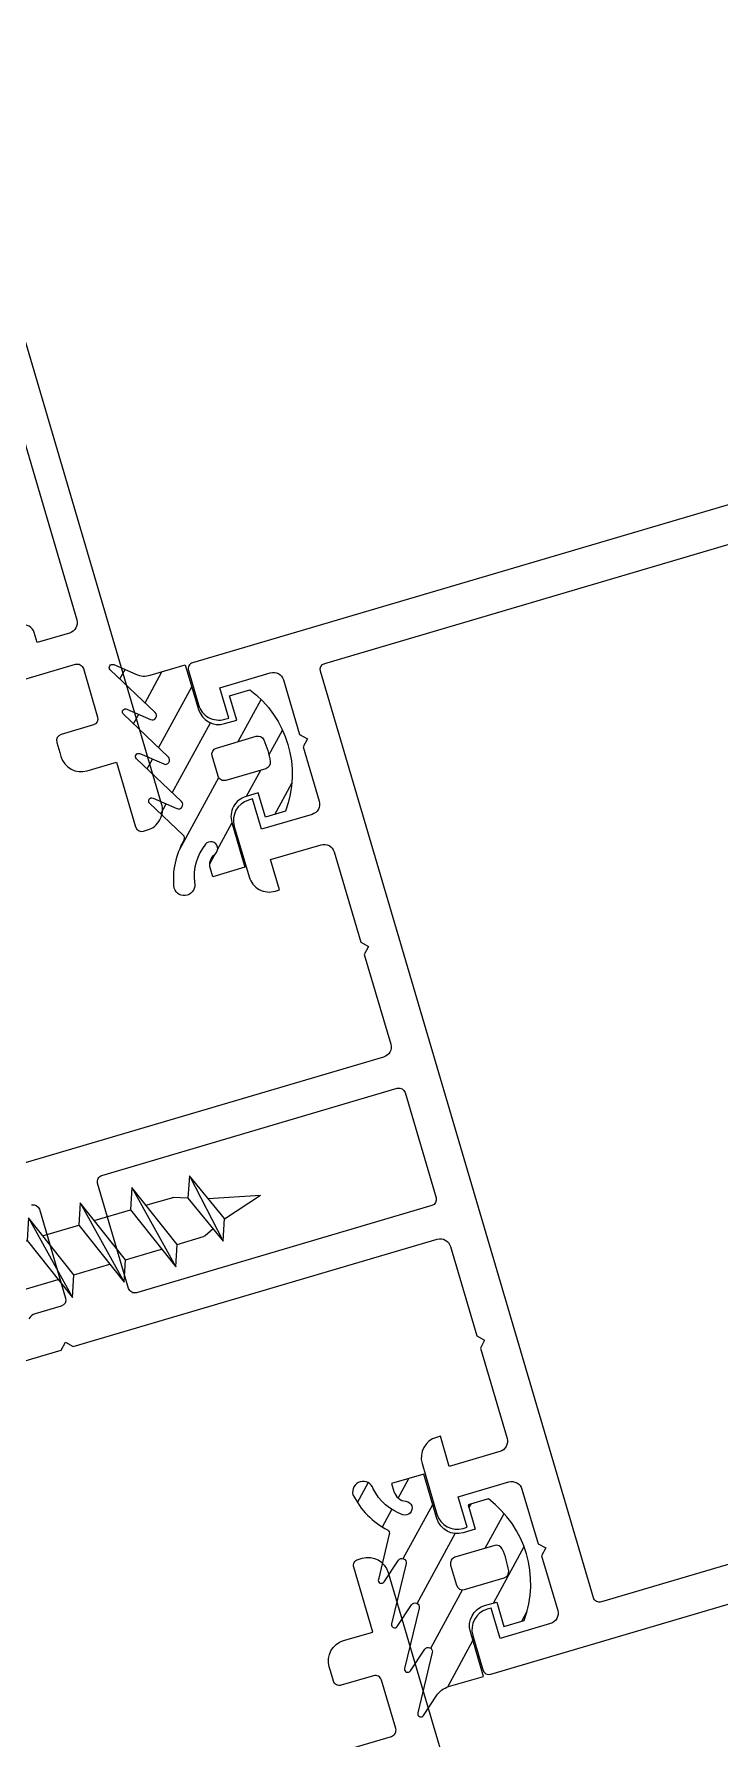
# Model space of a CAD drawing. Header units: millimetres. Extents: x 62878 to 70819, y -67946 to -61850.
# Drawn here: x 64280.78 to 64284.04, y -65963.1 to -65955.02 of the extents above; entities that cross this region are included whole.
import ezdxf

# ---------------------------------------------------------------- set-up
doc = ezdxf.new("R2010")
doc.units = ezdxf.units.MM
doc.layers.add('DOGRAMA', color=171, linetype='Continuous', lineweight=0)
pattern_1 = [(61.42665841833924, (64320.95698885302, -66063.62633634737), (0.1394151397588898, -0.07592747398675415), [])]

# ---------------------------------------------------------------- blocks, each defined once
blk = doc.blocks.new('a2we')
at = {"lineweight": 5, "ltscale": 0.5}
for p, q in [((-196.0144480926461, -415.2868589025547), (-196.5925912144022, -417.2488821181558)), ((-196.0144480926461, -415.2868589025547), (-195.4639709594615, -417.7110762494052)), ((-197.5747968978259, -417.6063757508618), (-196.5747276986959, -417.2423803302317)), ((-194.1582851917165, -418.2620245979042), (-197.5747968978259, -417.6063757508618)), ((-195.1583543907882, -418.6260200186506), (-197.5747968978259, -417.6063757508618)), ((-196.8896500078097, -417.895480952812), (-197.0961171580722, -418.3448917148726)), ((-196.5747276986959, -417.2423803302317), (-194.1582851917165, -418.2620245979042)), ((-197.1143788935161, -419.7428166739272), (-197.1143788935161, -418.4283854465556)), ((-194.1582851917165, -418.2620245979042), (-195.1583543907882, -418.6260200186506)), ((-195.1583543907882, -418.6260200186506), (-194.9264251741961, -419.2953524503964)), ((-194.9154016761394, -420.634479622855), (-194.9154016761394, -419.3608343693425)), ((-198.1144480926461, -420.1068120946153), (-197.1143788935161, -419.7428166739268)), ((-194.9154016761721, -421.4039929561312), (-198.1144480926461, -420.1068120946153)), ((-193.9153324771005, -421.0399975355008), (-198.1144480926461, -420.1068120946153)), ((-197.1143788935161, -419.7428166739268), (-193.9153324771005, -421.0399975355008)), ((-197.1143788935161, -419.7428166739268), (-193.9153324771005, -421.0399975355008)), ((-197.1143788935161, -422.2969096404012), (-197.1143788935162, -420.512330007273)), ((-193.9153324771005, -421.0399975355008), (-194.9154016761721, -421.4039929561312)), ((-194.9154016761721, -423.1885725893157), (-194.9154016761721, -421.4039929561312)), ((-198.1144480926461, -422.6609050610894), (-197.1143788935161, -422.2969096404012)), ((-194.9154016761721, -423.9580859226053), (-198.1144480926461, -422.6609050610894)), ((-193.9153324771005, -423.594090501975), (-198.1144480926461, -422.6609050610894)), ((-197.1143788935161, -422.2969096404012), (-193.9153324771005, -423.594090501975)), ((-197.1143788935161, -422.2969096404012), (-193.9153324771005, -423.594090501975)), ((-197.1143788935161, -424.8510026068752), (-197.1143788935162, -423.0664229737469)), ((-193.9153324771005, -423.594090501975), (-194.9154016761721, -423.9580859226053)), ((-194.9154016761721, -425.7426655557898), (-194.9154016761721, -423.9580859226053)), ((-198.1144480926461, -425.2149980275636), (-197.1143788935161, -424.8510026068752)), ((-197.1143788935161, -424.8510026068752), (-193.9153324771005, -426.1481834684492)), ((-197.1143788935161, -424.8510026068752), (-193.9153324771005, -426.1481834684492)), ((-194.9154016761721, -426.5121788890793), (-198.1144480926461, -425.2149980275636)), ((-193.9153324771005, -426.1481834684492), (-198.1144480926461, -425.2149980275636)), ((-197.1143788935161, -427.3050955733496), (-197.1143788935162, -425.6205159402211)), ((-193.9153324771005, -426.1481834684492), (-194.9154016761721, -426.5121788890793)), ((-194.9154016761721, -428.1967585222638), (-194.9154016761721, -426.5121788890793)), ((-198.1144480926461, -427.669090994038), (-197.1143788935161, -427.3050955733496)), ((-197.1143788935161, -427.3050955733496), (-193.9153324771005, -428.6022764349236)), ((-197.1143788935161, -427.3050955733496), (-193.9153324771005, -428.6022764349236)), ((-194.9154016761721, -428.9662718555534), (-198.1144480926461, -427.669090994038)), ((-193.9153324771005, -428.6022764349236), (-198.1144480926461, -427.669090994038)), ((-197.1143788935161, -429.5591885398237), (-197.1143788935161, -428.0237477951896)), ((-193.9153324771005, -428.6022764349236), (-194.9154016761721, -428.9662718555534)), ((-194.9154016761721, -430.450851488738), (-194.9154016761721, -428.9662718555534)), ((-198.1144480926461, -429.9231839605702), (-197.1143788935161, -429.5591885398237)), ((-194.9154016761721, -431.2203648220857), (-198.1144480926461, -429.9231839605702)), ((-193.9153324771005, -430.8563694013976), (-198.1144480926461, -429.9231839605702)), ((-197.1143788935161, -429.5591885398237), (-193.9153324771005, -430.8563694013976)), ((-197.1143788935161, -429.5591885398237), (-193.9153324771005, -430.8563694013976)), ((-197.1143788935161, -431.8132815063559), (-197.1143788935161, -430.2778407616635)), ((-193.9153324771005, -430.8563694013976), (-194.9154016761721, -431.2203648220857)), ((-194.9154016761721, -432.7049444552304), (-194.9154016761721, -431.2203648220857)), ((-198.1144480926461, -432.177276926986), (-197.1143788935161, -431.8132815063559)), ((-194.9154016761721, -433.4744577885599), (-198.1144480926461, -432.177276926986)), ((-193.9153324771005, -433.1104623678716), (-198.1144480926461, -432.177276926986)), ((-197.1143788935161, -431.8132815063559), (-193.9153324771005, -433.1104623678716)), ((-197.1143788935161, -431.8132815063559), (-193.9153324771005, -433.1104623678716)), ((-197.1143788935161, -434.0673744728301), (-197.1143788935161, -432.5319337281958)), ((-193.9153324771005, -433.1104623678716), (-194.9154016761721, -433.4744577885599)), ((-198.1144480926461, -434.4313698935184), (-197.1143788935161, -434.0673744728301)), ((-197.1143788935161, -434.0673744728301), (-193.9153324771005, -435.364555334404)), ((-197.1143788935161, -434.0673744728301), (-193.9153324771005, -435.364555334404)), ((-194.9154016761721, -434.9590374217446), (-194.9154016761721, -433.4744577885599)), ((-194.9154016761721, -435.7285507550341), (-198.1144480926461, -434.4313698935184)), ((-193.9153324771005, -435.364555334404), (-198.1144480926461, -434.4313698935184)), ((-197.1143788935161, -436.3642339800811), (-197.1143788935161, -434.7860266946118)), ((-193.9153324771005, -435.364555334404), (-194.9154016761721, -435.7285507550341)), ((-198.1144480926461, -436.7282294008277), (-197.1143788935161, -436.3642339800811)), ((-197.1143788935161, -436.3642339800811), (-193.9153324771005, -437.6614148416551)), ((-197.1143788935161, -436.3642339800811), (-193.9153324771005, -437.6614148416551)), ((-194.9154016761721, -437.2558969289955), (-194.9154016761721, -435.7285507550341)), ((-194.9154016761721, -438.0254102623434), (-198.1144480926461, -436.7282294008277)), ((-193.9153324771005, -437.6614148416551), (-198.1144480926461, -436.7282294008277)), ((-197.1143788935161, -438.6610934873901), (-197.1143788935161, -437.1337473134849)), ((-193.9153324771005, -437.6614148416551), (-194.9154016761721, -438.0254102623434)), ((-194.9154016761721, -439.5527564362646), (-194.9154016761721, -438.0254102623434)), ((-198.1144480926461, -439.0250889080787), (-197.1143788935161, -438.6610934873901)), ((-197.1143788935161, -438.6610934873901), (-193.9153324771005, -439.9582743489061)), ((-197.1143788935161, -438.6610934873901), (-193.9153324771005, -439.9582743489061)), ((-194.9154016761721, -440.3222697695944), (-198.1144480926461, -439.0250889080787)), ((-193.9153324771005, -439.9582743489061), (-198.1144480926461, -439.0250889080787)), ((-197.1143788935161, -440.9579529946993), (-197.1143788935161, -439.430606820736)), ((-193.9153324771005, -439.9582743489061), (-194.9154016761721, -440.3222697695944)), ((-194.9154016761721, -441.849615943574), (-194.9154016761721, -440.3222697695944)), ((-198.1144480926461, -441.3219484153295), (-197.1143788935161, -440.9579529946993)), ((-194.9154016761721, -442.6191292769035), (-198.1144480926461, -441.3219484153295)), ((-193.9153324771005, -442.2551338562151), (-198.1144480926461, -441.3219484153295)), ((-197.1143788935161, -440.9579529946993), (-193.9153324771005, -442.2551338562151)), ((-197.1143788935161, -443.2537258831643), (-197.1143788935161, -441.7274663280053)), ((-193.9153324771005, -442.2551338562151), (-194.9154016761721, -442.6191292769035)), ((-194.9154016761721, -444.1453888320787), (-194.9154016761721, -442.6191292769035)), ((-198.1144480926461, -443.6177213039109), (-197.1143788935161, -443.2537258831643)), ((-194.9154016761721, -444.9149021654266), (-198.1144480926461, -443.6177213039109)), ((-193.9153324771005, -444.5509067447383), (-198.1144480926461, -443.6177213039109)), ((-197.1143788935161, -443.2537258831643), (-193.9153324771005, -444.5509067447383)), ((-197.1143788935161, -445.5538642814245), (-197.1143788935161, -444.0232392165685)), ((-193.9153324771005, -444.5509067447383), (-194.9154016761721, -444.9149021654266)), ((-194.9154016761721, -446.4455272302989), (-194.9154016761721, -444.9149021654266)), ((-198.1144480926461, -445.9178597020545), (-197.1143788935161, -445.5538642814245)), ((-193.9153324771005, -446.8510451429402), (-198.1144480926461, -445.9178597020545)), ((-194.9154016761721, -447.2150405636282), (-198.1144480926461, -445.9178597020545)), ((-197.1143788935161, -445.5538642814245), (-193.9153324771005, -446.8510451429402)), ((-197.1143788935161, -445.5538642814245), (-193.9153324771005, -446.8510451429402)), ((-197.1143788935161, -447.8540026795677), (-197.1143788935161, -446.3233776147298)), ((-193.9153324771005, -446.8510451429402), (-194.9154016761721, -447.2150405636282)), ((-194.9154016761721, -448.7456656284821), (-194.9154016761721, -447.2150405636282)), ((-197.1143788935161, -447.8540026795677), (-198.1144480926461, -448.2179981003141)), ((-194.9154016761721, -449.5151789618299), (-198.1144480926461, -448.2179981003141)), ((-198.1144480926461, -448.2179981003141), (-193.9153324771005, -449.1511835411412)), ((-193.9153324771005, -449.1511835411412), (-197.1143788935161, -447.8540026795677)), ((-197.1143788935161, -450.1541410778275), (-197.1143788935161, -448.6235160129718)), ((-193.9153324770423, -449.1511835411412), (-194.9154016761721, -449.5151789618299)), ((-198.1144480926461, -450.5181364984577), (-197.1143788935161, -450.1541410778275)), ((-197.1143788935161, -450.1541410778275), (-193.9153324770423, -451.4513219393434)), ((-194.9154016761723, -451.0458040266858), (-194.9154016761721, -449.5151789618299)), ((-194.9154016761721, -451.8153173600317), (-198.1144480926461, -450.5181364984577)), ((-193.9153324770423, -451.4513219393434), (-198.1144480926461, -450.5181364984577)), ((-197.1143788935161, -453.2868589025547), (-197.1143788935162, -450.9236544111328)), ((-193.9153324770423, -451.4513219393434), (-194.9154016761721, -451.8153173600317)), ((-194.9154016761721, -453.2868589025547), (-194.9154016761721, -451.8153173600317)), ((-192.7980524524961, -453.2868589025547), (-199.230843732796, -453.2868589025547)), ((-199.230843732796, -454.5827171301502), (-199.230843732796, -453.2868589025547)), ((-192.7980524524961, -454.5827171301502), (-192.7980524524961, -453.2868589025547))]:
    blk.add_line(p, q, dxfattribs=at)
blk.add_lwpolyline([(-196.4690204826777, -455.6637351848848), (-196.1125089353335, -455.3998333582319), (-195.9163872499585, -455.3998333582319), (-195.5598757026143, -455.6637351848848)], dxfattribs=at)
for centre, radius, start, end in [((-196.9143788935627, -418.4283854465556), 0.2, 155.3251238657465, 180), ((-195.115401676151, -419.3608343693425), 0.2, 0, 19.11162363728389), ((-195.6603624057317, -449.5292358589606), 6.187568978619671, 234.757305859688, 262.4904896380407), ((-196.3685337795604, -449.5292358589606), 6.187568978619673, 277.5095103619591, 305.2426941403116)]:
    blk.add_arc(centre, radius, start, end, dxfattribs=at)

msp = doc.modelspace()

# ---------------------------------------------------------------- hatches: boundary and pattern name
at = {"layer": 'DOGRAMA', "lineweight": -2}
h = msp.add_hatch(dxfattribs=at)
h.set_pattern_fill('ANSI31', color=256, scale=0.05, angle=433.5057849383392, style=0)
h.set_pattern_definition(pattern_1)
edge = h.paths.add_edge_path()
edge.add_arc((64281.30657517536, -65957.95920551437), 0.09999999995771373, 246.4266584516866, 286.4266584518549)
edge.add_line((64281.33485395272, -65958.05512376469), (64281.5008673247, -65958.00617942763))
edge.add_line((64281.5008673247, -65958.00617942763), (64281.56308063478, -65958.21719957846))
edge.add_arc((64281.65899888516, -65958.18892080111), 0.1000000000202815, 196.4266584332476, 286.4266584344264)
edge.add_line((64281.6872776625, -65958.28483905148), (64281.74482861265, -65958.26787178511))
edge.add_line((64281.74482861265, -65958.26787178511), (64281.71089407992, -65958.15276988469))
edge.add_line((64281.71089407992, -65958.15276988469), (64281.80681233029, -65958.12449110737))
edge.add_arc((64281.50797566078, -65958.52536096773), 0.4999999999846333, -20.443239225743298, 53.296556064956405, ccw=False)
edge.add_line((64281.97648499419, -65958.70000060955), (64281.88056674384, -65958.72827938687))
edge.add_line((64281.88056674384, -65958.72827938687), (64281.84663221103, -65958.6131774864))
edge.add_line((64281.84663221103, -65958.6131774864), (64281.78908126081, -65958.6301447528))
edge.add_arc((64281.81736003813, -65958.72606300317), 0.1000000000071299, 106.4266584224305, 196.4266584196107)
edge.add_line((64281.72144178777, -65958.75434178048), (64281.78365509785, -65958.96536193126))
edge.add_line((64281.78365509785, -65958.96536193126), (64281.63068946303, -65959.0104595129))
edge.add_line((64281.63068946303, -65959.0104595129), (64281.61952517297, -65958.9725915685))
edge.add_arc((64281.68187203573, -65958.95421036326), 0.06500000001662934, 128.0173228959354, 196.4266584015941, ccw=False)
edge.add_arc((64281.62170514506, -65958.87724822875), 0.03268943072229712, 308.0173229048636, 501.8569375670795)
edge.add_arc((64281.78499377488, -65959.00885810184), 0.2424115900361399, 141.2291917754323, 186.7359641827762)
edge.add_arc((64281.49591236535, -65959.05016555995), 0.05002797725483006, -162.60118294026176, 14.912053370233878, ccw=False)
edge.add_arc((64281.8175069648, -65959.02253429634), 0.3717812401428055, 149.9266375001813, 186.5781579905073, ccw=False)
edge.add_arc((64281.47722421459, -65958.82875270849), 0.01999999997091692, 338.0409955836692, 406.4266584550275)
edge.add_line((64281.49100986514, -65958.81426285555), (64281.33159371266, -65958.6625942788))
edge.add_arc((64281.34193295058, -65958.65172688909), 0.0149999999899576, 66.42665847125409, 226.4266584348923, ccw=False)
edge.add_line((64281.34793178996, -65958.63797865553), (64281.4607806092, -65958.68721857715))
edge.add_arc((64281.46877906171, -65958.6688875991), 0.01999999997704128, 246.4266584426564, 406.4266584248247)
edge.add_line((64281.48256471227, -65958.65439774616), (64281.26938040252, -65958.45157412799))
edge.add_arc((64281.27971964046, -65958.44070673829), 0.01500000001001836, 66.42665836936283, 226.4266583543515, ccw=False)
edge.add_line((64281.28571847988, -65958.42695850473), (64281.39856729912, -65958.47619842636))
edge.add_arc((64281.40656575163, -65958.45786744829), 0.01999999999037882, 246.4266584593285, 406.4266584686609)
edge.add_line((64281.42035140219, -65958.44337759534), (64281.20716709246, -65958.24055397716))
edge.add_arc((64281.21750633038, -65958.22968658747), 0.01499999998443003, 66.4266583726062, 226.4266583764438, ccw=False)
edge.add_line((64281.22350516979, -65958.21593835393), (64281.33635398901, -65958.26517827556))
edge.add_arc((64281.34435244153, -65958.2468472975), 0.01999999997704128, 246.4266584426564, 406.4266584837623)
edge.add_line((64281.35813809207, -65958.23235744455), (64281.14495378234, -65958.02953382638))
edge.add_arc((64281.15529302028, -65958.01866643668), 0.01500000000500317, 66.42665839483561, 226.4266583744867, ccw=False)
edge.add_line((64281.16129185969, -65958.00491820312), (64281.26658291277, -65958.05086040472))
edge = h.paths.add_edge_path(flags=16)
edge.add_line((64281.88224079691, -65958.49842385792), (64281.69365970817, -65958.55402164653))
edge.add_arc((64281.685176075, -65958.52524617147), 0.02999999994649625, 196.4266583886942, 286.4266584059527, ccw=False)
edge.add_line((64281.65640059993, -65958.53372980464), (64281.62812182262, -65958.43781155428))
edge.add_arc((64281.65689729773, -65958.42932792108), 0.0300000000015217, 106.42665841450221, 196.4266584184318, ccw=False)
edge.add_line((64281.64841366454, -65958.40055244596), (64281.83699475321, -65958.34495465731))
edge.add_arc((64281.84547838639, -65958.3737301324), 0.02999999997441213, 24.193092570107126, 106.4266583902342, ccw=False)
edge.add_arc((64281.50797566072, -65958.52536096773), 0.4000000000410424, 8.660224253805097, 24.19309259016768, ccw=False)
edge.add_arc((64281.87375716368, -65958.46964838282), 0.03000000000468526, -73.5733415243231, 8.660224293323495, ccw=False)
h = msp.add_hatch(dxfattribs=at)
h.set_pattern_fill('ANSI31', color=256, scale=0.05, angle=433.5057849383392, style=0)
h.set_pattern_definition(pattern_1)
edge = h.paths.add_edge_path()
edge.add_arc((64282.7770715958, -65962.9469545334), 0.09999999996774424, 106.42665840315411, 146.4266584010437, ccw=False)
edge.add_line((64282.74879281851, -65962.85103628306), (64282.91480619048, -65962.80209194595))
edge.add_line((64282.91480619048, -65962.80209194595), (64282.8525928804, -65962.59107179516))
edge.add_arc((64282.94851113076, -65962.56279301785), 0.09999999999111438, 106.42665841679101, 196.4266584207896, ccw=False)
edge.add_line((64282.92023235345, -65962.46687476749), (64282.97778330366, -65962.44990750111))
edge.add_line((64282.97778330366, -65962.44990750111), (64283.01171783644, -65962.5650094015))
edge.add_line((64283.01171783644, -65962.5650094015), (64283.10763608677, -65962.5367306242))
edge.add_arc((64282.63912675338, -65962.36209098235), 0.49999999997082, 339.5567607702581, 413.2965560616262)
edge.add_line((64282.9379634229, -65961.96122112202), (64282.84204517253, -65961.98949989933))
edge.add_line((64282.84204517253, -65961.98949989933), (64282.87597970536, -65962.10460179979))
edge.add_line((64282.87597970536, -65962.10460179979), (64282.81842875516, -65962.12156906618))
edge.add_arc((64282.79014997782, -65962.02565081579), 0.1000000000252029, 196.4266584228924, 286.42665842807, ccw=False)
edge.add_line((64282.69423172743, -65962.05392959312), (64282.63201841733, -65961.8429094423))
edge.add_line((64282.63201841733, -65961.8429094423), (64282.47905278246, -65961.88800702394))
edge.add_line((64282.47905278246, -65961.88800702394), (64282.49021707255, -65961.92587496836))
edge.add_arc((64282.55256393526, -65961.90749376311), 0.06499999997887061, 196.4266584247797, 264.8359939352317)
edge.add_arc((64282.543771209, -65962.00478668598), 0.03268943074449131, -109.00362072025791, 84.83599392035438, ccw=False)
edge.add_arc((64282.60954674445, -65961.80564373665), 0.2424115900663138, 206.1173526239677, 251.6241250330855, ccw=False)
edge.add_arc((64282.34429150383, -65961.92776672707), 0.05002797725940478, 17.94126351594338, 195.4544998074449)
edge.add_arc((64282.6294406435, -65961.7765167974), 0.3717812400859868, 206.275158845988, 242.926679336177)
edge.add_arc((64282.4487065908, -65962.12390542137), 0.02000000001913391, -13.573341545722087, 54.81232134998322, ccw=False)
edge.add_line((64282.46814799685, -65962.12859921849), (64282.41650723265, -65962.34249194471))
edge.add_arc((64282.4310882872, -65962.34601229255), 0.01500000002272196, 166.4266584910775, 326.4266584848771)
edge.add_line((64282.44358596669, -65962.3543073518), (64282.51167381505, -65962.25172338236))
edge.add_arc((64282.52833738767, -65962.26278346138), 0.02000000001048017, -13.573341591137876, 146.4266583731956, ccw=False)
edge.add_line((64282.54777879371, -65962.26747725852), (64282.47872054275, -65962.55351209549))
edge.add_arc((64282.49330159727, -65962.55703244332), 0.01499999999443099, 166.4266584649874, 326.4266584234005)
edge.add_line((64282.50579927673, -65962.56532750257), (64282.57388712515, -65962.46274353315))
edge.add_arc((64282.59055069777, -65962.47380361217), 0.02000000001048017, -13.57334155550592, 146.4266583731956, ccw=False)
edge.add_line((64282.6099921038, -65962.47849740929), (64282.54093385283, -65962.76453224632))
edge.add_arc((64282.55551490734, -65962.76805259414), 0.01499999998394306, 166.4266585124967, 326.426658469712)
edge.add_line((64282.5680125868, -65962.77634765337), (64282.6361004352, -65962.67376368395))
edge.add_arc((64282.65276400783, -65962.68482376297), 0.02000000002260452, -13.573341545722087, 146.4266583962493, ccw=False)
edge.add_line((64282.67220541389, -65962.6895175601), (64282.60314716294, -65962.97555239711))
edge.add_arc((64282.61772821747, -65962.97907274494), 0.01500000000150374, 166.4266584715099, 326.4266584387696)
edge.add_line((64282.63022589694, -65962.98736780419), (64282.69375373274, -65962.89165413838))
edge = h.paths.add_edge_path(flags=16)
edge.add_line((64282.96814584584, -65962.181684672), (64282.77956475713, -65962.23728246069))
edge.add_arc((64282.78804839033, -65962.26605793575), 0.02999999995472645, 106.4266584592681, 196.426658472597)
edge.add_line((64282.75927291527, -65962.27454156896), (64282.78755169255, -65962.3704598193))
edge.add_arc((64282.81632716768, -65962.36197618612), 0.03000000001834351, 196.4266583799852, 286.4266583799852)
edge.add_line((64282.82481080086, -65962.39075166125), (64283.01339188955, -65962.33515387257))
edge.add_arc((64283.00490825636, -65962.30637839751), 0.0299999999526689, 286.4266584459393, 368.660224280495)
edge.add_arc((64282.63912675325, -65962.36209098232), 0.4000000001207948, 8.660224235122925, 24.19309257149881)
edge.add_arc((64282.97662947903, -65962.21046014708), 0.02999999996964361, 24.1930925701071, 106.42665843808)

# ---------------------------------------------------------------- linework, layer by layer
at = {"layer": 'DOGRAMA', "lineweight": -2, "ltscale": 0.5}
for points in [[(64291.64526790959, -65955.01539045843), (64281.53548432088, -65957.99597358752, 0.4142135623732619), (64281.51519247896, -65958.03323269582), (64281.5632664004, -65958.19629372146, 0.4142135623730951), (64281.68746342809, -65958.26393319451), (64281.70664707815, -65958.25827743902), (64281.66422891222, -65958.11440006347), (64281.90402453813, -65958.0437031202, -0.4142135623730951), (64281.96612305196, -65958.07752285672), (64282.04247575071, -65958.33650213272), (64282.07973485901, -65958.35679397463), (64282.0594430171, -65958.39405308293), (64282.13579571584, -65958.65303235892, -0.4142135623730951), (64282.10197597931, -65958.71513087275), (64281.8621803534, -65958.78582781604), (64281.81976218745, -65958.64195044049), (64281.80057853735, -65958.64760619595, 0.4142135623728953), (64281.73293906431, -65958.77180322366), (64281.80363600757, -65959.01159884957, 0.4142135623729619), (64281.92783303528, -65959.0792383226), (64281.94701668534, -65959.07358256714), (64281.90459851936, -65958.92970519161), (64282.1443941453, -65958.85900824831, -0.4142135623731395), (64282.20649265912, -65958.89282798486), (64282.33285892873, -65959.32144734659), (64282.37011803705, -65959.34173918853), (64282.34982619512, -65959.37899829683), (64282.47514104365, -65959.80405136333, -0.4142135623730951), (64282.44132130709, -65959.86614987717), (64280.71479280047, -65960.37516786884)], [(64280.356345198, -65956.27123226256, -0.2621398995659221), (64280.60958508525, -65956.51745723473), (64280.98569282359, -65957.7931699646, -0.4142135623730951), (64280.95187308704, -65957.85526847847), (64280.79840388643, -65957.90051452216), (64280.78426449782, -65957.85255539697, 0.4142135623730951), (64280.72216598395, -65957.81873566042), (64280.7029823339, -65957.82439141591, 0.4142135623730951), (64280.68269049195, -65957.86165052421), (64280.70248563607, -65957.92879329948), (64278.08391740101, -65958.70080392019), (64277.59469455347, -65957.04141818885), (64280.21326278847, -65956.2694075681), (64280.23305793264, -65956.33655034337, 0.4142135623730951), (64280.27031704096, -65956.3568421853), (64280.28950069097, -65956.35118642983, 0.3618128521052944), (64280.32508833054, -65956.29800977008)], [(64280.09265969951, -65958.26496636076), (64280.97990351541, -65958.0033876706, -0.4142135623730951), (64281.01716262374, -65958.02367951248), (64281.08503168931, -65958.2538833134, -0.4142135623730951), (64281.06473984737, -65958.2911424217), (64280.9112706468, -65958.3363884654, 0.4142135623730951), (64280.89097880487, -65958.37364757374), (64280.90511819353, -65958.4216066989), (64280.91077394902, -65958.44079034898, 0.4142135623730951), (64281.03497097669, -65958.50842982202), (64281.17405243975, -65958.4674255949), (64281.26454452713, -65958.7743639961, 0.4142135623730951), (64281.30180363546, -65958.79465583802), (64281.32098728546, -65958.78900008254, 0.4142135623730951), (64281.38862675856, -65958.66480305487), (64280.74387063576, -65956.47786694649, 0.4142135623730951)], [(64280.08685389296, -65961.49859687345), (64280.91175084611, -65961.25539938854), (64280.93204268803, -65961.21814028024), (64280.96930179632, -65961.23843212215), (64282.69583030292, -65960.72941413046, -0.4142135623730951), (64282.7579288168, -65960.763233867), (64282.88324366532, -65961.1882869335), (64282.92050277365, -65961.2085787754), (64282.90021093169, -65961.2458378837), (64283.02657720131, -65961.67445724548, -0.4142135623730951), (64282.99275746475, -65961.73655575931), (64282.75296183887, -65961.80725270262), (64282.7105436729, -65961.66337532709), (64282.69136002281, -65961.66903108252, 0.4142135623729619), (64282.62372054977, -65961.7932281102), (64282.69441749305, -65962.03302373613, 0.4142135623728953), (64282.81861452074, -65962.10066320917), (64282.8377981708, -65962.09500745371), (64282.79538000478, -65961.95113007816), (64283.03517563072, -65961.88043313485, -0.4142135623730951), (64283.0972741446, -65961.9142528714), (64283.17362684333, -65962.1732321474), (64283.21088595164, -65962.19352398934), (64283.19059410973, -65962.23078309762), (64283.26694680849, -65962.48976237363, -0.4142135623730951), (64283.23312707196, -65962.55186088746), (64282.99333144601, -65962.62255783073), (64282.95091328007, -65962.4786804552), (64282.93172963001, -65962.48433621066, 0.4142135623728953), (64282.86409015695, -65962.60853323834), (64282.91216407839, -65962.77159426396, 0.4142135623729288), (64282.94942318671, -65962.79188610586), (64293.05920677537, -65959.81130297676, 0.4142135623729288)], [(64280.77135035511, -65960.56700436959, -0.4142135623729288), (64280.80860946343, -65960.58729621151), (64280.93303608361, -65961.00933651312, -0.4142135623725959), (64280.91274424169, -65961.04659562143), (64280.78873218624, -65961.08315706086, 0.1989123673796753), (64280.75896129471, -65961.107202021)], [(64281.59143489731, -65963.34863363024), (64282.47867871323, -65963.08705494006, 0.4142135623730951), (64282.49897055515, -65963.04979583177), (64282.43110148956, -65962.81959203088, 0.4142135623730951), (64282.39384238127, -65962.79930018896), (64282.24037318065, -65962.84454623268, -0.4142135623730951), (64282.20311407243, -65962.82425439074), (64282.18897468368, -65962.77629526556), (64282.18331892824, -65962.75711161552, -0.4142135623730951), (64282.25095840128, -65962.63291458781), (64282.39003986429, -65962.59191036069), (64282.29954777692, -65962.28497195953, -0.4142135623730951), (64282.31983961883, -65962.24771285121), (64282.33902326894, -65962.24205709576, -0.4142135623730951), (64282.46322029661, -65962.30969656883), (64283.10797641939, -65964.49663267721, -0.4142135623730951)]]:
    msp.add_lwpolyline(points, format="xyb", dxfattribs=at)
msp.add_lwpolyline([(64289.39413169995, -65955.86673396465), (64289.72984557626, -65955.76775824404), (64291.52351685811, -65955.23894510824, -0.4142135623730953), (64291.56077596641, -65955.25923695012), (64292.85594396746, -65959.65229281696, -0.4142135623730951), (64292.83565212556, -65959.68955192527), (64291.04198084366, -65960.2183650611), (64290.70626696738, -65960.3173407817), (64283.47403088971, -65962.44956059134, -0.4142135623730951), (64283.43677178142, -65962.42926874939), (64282.14160378036, -65958.03621288258, -0.4142135623722071), (64282.16189562224, -65957.9989537743)], format="xyb", close=True, dxfattribs=at)
at = {"layer": 'DOGRAMA', "lineweight": -2}
for points in [[(64281.26658291277, -65958.05086040472, 0.176326980708443), (64281.33485395272, -65958.05512376469), (64281.5008673247, -65958.00617942763), (64281.56308063478, -65958.21719957846, 0.4142135623726288), (64281.6872776625, -65958.28483905148), (64281.74482861265, -65958.26787178511), (64281.71089407992, -65958.15276988469), (64281.80681233029, -65958.12449110737, -0.3333333333332321), (64281.97648499419, -65958.70000060955), (64281.88056674384, -65958.72827938687), (64281.84663221103, -65958.6131774864), (64281.78908126081, -65958.6301447528, 0.4142135623730951), (64281.72144178777, -65958.75434178048), (64281.78365509785, -65958.96536193126), (64281.63068946303, -65959.0104595129), (64281.61952517297, -65958.9725915685, -0.3076847592325163), (64281.64183855549, -65958.90300176569, 1.128701775594264), (64281.59599585425, -65958.85705834893, 0.2012120834862478), (64281.54425549861, -65959.03729155615, -0.9785310008383128), (64281.44817334304, -65959.06512498028, -0.1612998685773607), (64281.49577324759, -65958.83623157028, 0.3075716929248266), (64281.49100986514, -65958.81426285555), (64281.33159371266, -65958.6625942788, -0.8390996311771568), (64281.34793178996, -65958.63797865553), (64281.4607806092, -65958.68721857715, 0.8390996311749109), (64281.48256471227, -65958.65439774616), (64281.26938040252, -65958.45157412799, -0.8390996311813727), (64281.28571847988, -65958.42695850473), (64281.39856729912, -65958.47619842636, 0.8390996311751685), (64281.42035140219, -65958.44337759534), (64281.20716709246, -65958.24055397716, -0.8390996311750223), (64281.22350516979, -65958.21593835393), (64281.33635398901, -65958.26517827556, 0.8390996311790603), (64281.35813809207, -65958.23235744455), (64281.14495378234, -65958.02953382638, -0.8390996311813727), (64281.16129185969, -65958.00491820312)], [(64281.88224079691, -65958.49842385792), (64281.69365970817, -65958.55402164653, -0.414213562374205), (64281.65640059993, -65958.53372980464), (64281.62812182262, -65958.43781155428, -0.4142135623730951), (64281.64841366454, -65958.40055244596), (64281.83699475321, -65958.34495465731, -0.3750467088372598), (64281.87284347222, -65958.36143574037, -0.0678788880673013), (64281.90341512338, -65958.46513114618, -0.3750467088370437)], [(64282.69375373274, -65962.89165413838, -0.176326980708443), (64282.74879281851, -65962.85103628306), (64282.91480619048, -65962.80209194595), (64282.8525928804, -65962.59107179516, -0.4142135623726288), (64282.92023235345, -65962.46687476749), (64282.97778330366, -65962.44990750111), (64283.01171783644, -65962.5650094015), (64283.10763608677, -65962.5367306242, 0.3333333333332321), (64282.9379634229, -65961.96122112202), (64282.84204517253, -65961.98949989933), (64282.87597970536, -65962.10460179979), (64282.81842875516, -65962.12156906618, -0.4142135623730951), (64282.69423172743, -65962.05392959312), (64282.63201841733, -65961.8429094423), (64282.47905278246, -65961.88800702394), (64282.49021707255, -65961.92587496836, 0.3076847592325163), (64282.54671348448, -65961.9722299371, -1.128701775594264), (64282.53312661817, -65962.03569447735, -0.2012120834862478), (64282.39188676082, -65961.91235601583, 0.9785310008383128), (64282.29607241962, -65961.94109783454, 0.1612998685773607), (64282.46023172235, -65962.10756004455, -0.3075716929248266), (64282.46814799685, -65962.12859921849), (64282.41650723265, -65962.34249194471, 0.8390996311771568), (64282.44358596669, -65962.3543073518), (64282.51167381505, -65962.25172338236, -0.8390996311749109), (64282.54777879371, -65962.26747725852), (64282.47872054275, -65962.55351209549, 0.8390996311813727), (64282.50579927673, -65962.56532750257), (64282.57388712515, -65962.46274353315, -0.8390996311751685), (64282.6099921038, -65962.47849740929), (64282.54093385283, -65962.76453224632, 0.8390996311750223), (64282.5680125868, -65962.77634765337), (64282.6361004352, -65962.67376368395, -0.8390996311790603), (64282.67220541389, -65962.6895175601), (64282.60314716294, -65962.97555239711, 0.8390996311813727), (64282.63022589694, -65962.98736780419)], [(64282.96814584584, -65962.181684672), (64282.77956475713, -65962.23728246069, 0.414213562374205), (64282.75927291527, -65962.27454156896), (64282.78755169255, -65962.3704598193, 0.4142135623730951), (64282.82481080086, -65962.39075166125), (64283.01339188955, -65962.33515387257, 0.3750467088372598), (64283.034566216, -65962.30186116089, 0.0678788880673013), (64283.00399456487, -65962.19816575505, 0.3750467088370437)]]:
    msp.add_lwpolyline(points, format="xyb", close=True, dxfattribs=at)
at = {"layer": 'DOGRAMA', "lineweight": -2, "ltscale": 5}
msp.add_lwpolyline([(64281.10534454555, -65960.42683347111), (64282.5057510009, -65960.01396332229, -0.4142135623730951), (64282.54301010917, -65960.0342551642), (64282.69005975121, -65960.53303006612, -0.4142135623730951), (64282.66976790928, -65960.5702891744), (64281.26936145397, -65960.98315932325, -0.4142135623730951), (64281.23210234564, -65960.96286748131), (64281.0850527036, -65960.4640925794, -0.4142135623730951)], format="xyb", close=True, dxfattribs=at)

# ---------------------------------------------------------------- block references
at = {"layer": 'DOGRAMA', "linetype": 'ByBlock', "lineweight": -2, "xscale": -0.09999999999204405, "yscale": 0.09999999999854481, "zscale": 0.1, "rotation": 286.4266584109327}
msp.add_blockref('a2we', (64316.14854287865, -65929.9777450875), dxfattribs=at)

doc.saveas('drawing.dxf')
